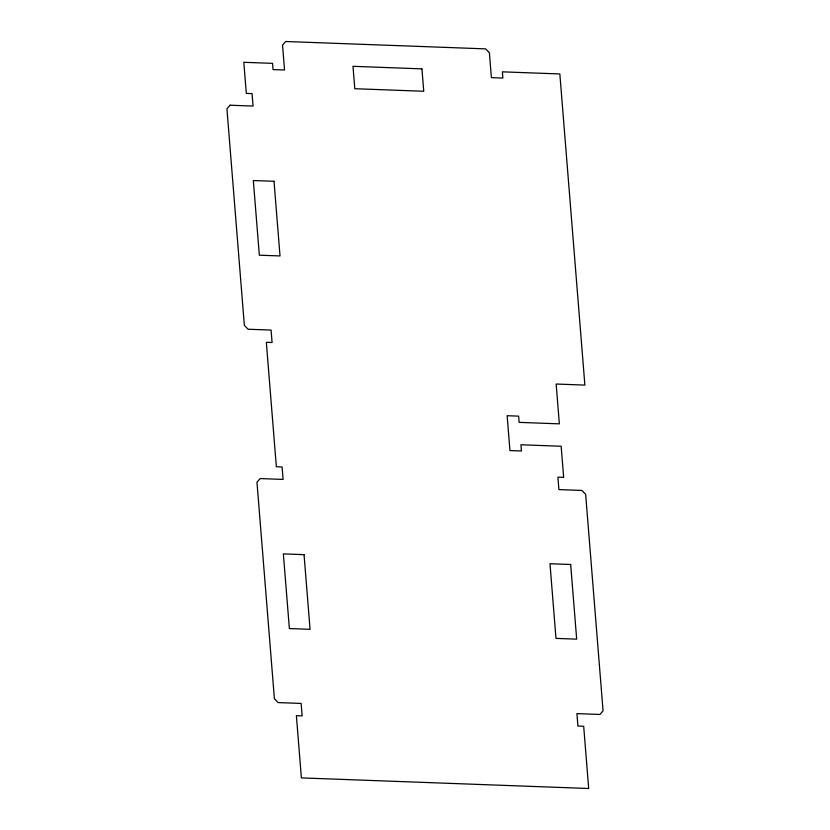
<?xml version="1.0" encoding="UTF-8"?>
<svg xmlns="http://www.w3.org/2000/svg" width="830" height="830" viewBox="0 0 830 830"><rect width="100%" height="100%" fill="white"/><g stroke="black" fill="none" stroke-linecap="round" stroke-linejoin="round"><path stroke-width="1.25" d="M230.076 105.213L226.932 108.813L244.352 325.37L248.097 329.23L271.088 330.081L272.084 342.52L266.337 342.313L276.359 466.761L282.096 466.979L283.103 479.418L260.122 478.568L256.968 482.178L274.398 698.725L278.143 702.585L301.124 703.435L302.13 715.875L296.383 715.668L301.383 777.897L588.688 788.5L583.687 726.271L577.939 726.063L576.933 713.613L599.924 714.464L603.068 710.854L585.648 494.307L581.903 490.447L558.912 489.596L557.916 477.157L563.663 477.364L561.153 446.25L520.929 444.766L521.437 450.991L509.942 450.565L507.14 415.716L518.625 416.141L519.134 422.366L559.358 423.85L556.152 384.031L584.88 385.089L559.845 73.953L502.389 71.837L502.887 78.061L491.391 77.636L489.389 52.747L485.643 48.877L285.676 41.5L282.532 45.111L284.534 70L273.039 69.575L272.541 63.35L243.813 62.292L246.313 93.406L252.061 93.614L253.067 106.064L230.076 105.213M421.941 68.869L352.989 66.317L354.794 88.717L423.746 91.269L421.941 68.869M274.014 181.282L253.326 180.525L259.334 255.194L280.021 255.951L274.014 181.282M304.05 554.648L283.362 553.88L289.369 628.549L310.057 629.316L304.05 554.648M570.667 564.483L549.979 563.726L555.986 638.395L576.674 639.152L570.667 564.483"/></g></svg>
